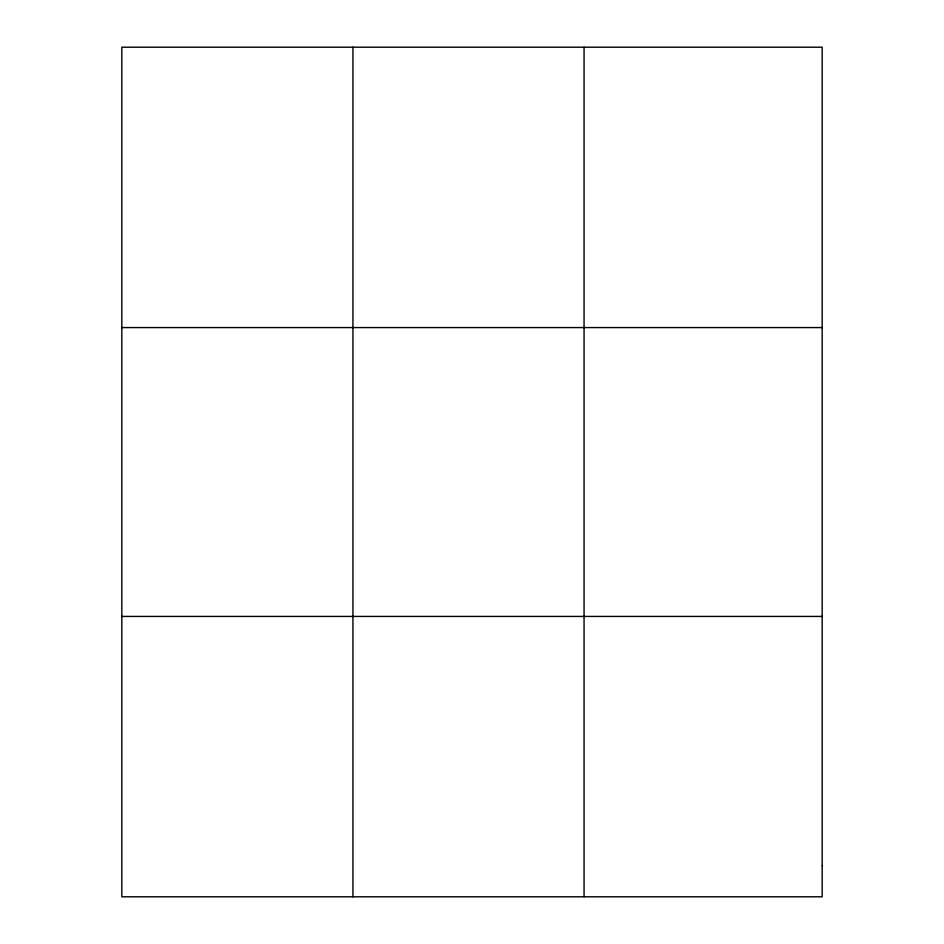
<?xml version="1.0" encoding="UTF-8"?>
<svg xmlns="http://www.w3.org/2000/svg" width="944" height="944" viewBox="0 0 944 944"><rect width="100%" height="100%" fill="white"/><g stroke="black" fill="none" stroke-linecap="round" stroke-linejoin="round"><path stroke-width="1.42" d="M352.938 47.2L352.938 896.8M584.053 47.2L584.053 896.8M121.823 327.568L822.177 327.568M121.823 616.432L822.177 616.432M822.177 865.648L822.177 896.8L121.823 896.8L121.823 47.2L822.177 47.2L822.177 865.648"/></g></svg>
